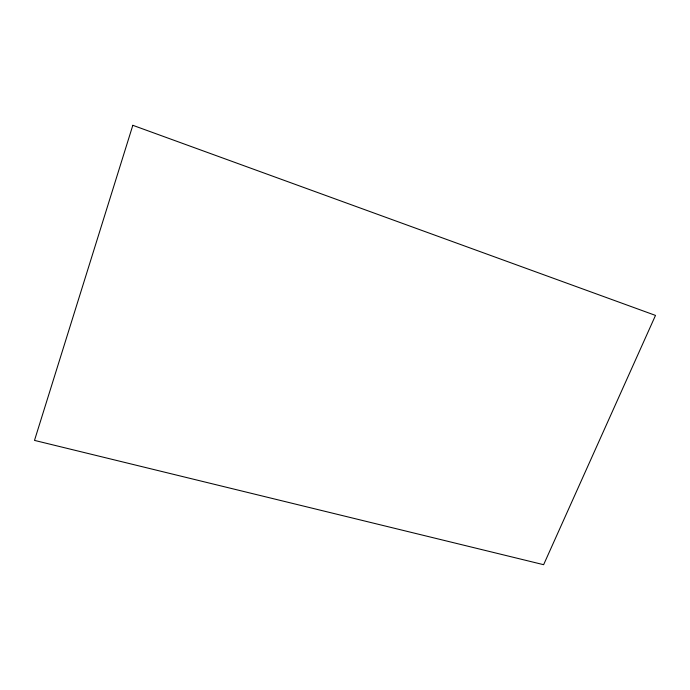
<?xml version="1.0" encoding="UTF-8"?>
<svg xmlns="http://www.w3.org/2000/svg" width="690" height="690" viewBox="0 0 690 690"><rect width="100%" height="100%" fill="white"/><g stroke="black" fill="none" stroke-linecap="round" stroke-linejoin="round"><path stroke-width="1.03" d="M132.825 125.304L34.5 440.401L543.625 564.696L655.5 315.408L132.825 125.304"/></g></svg>
